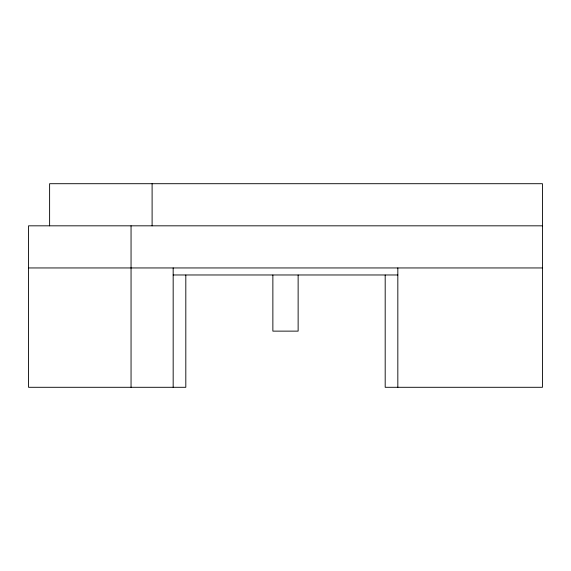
<?xml version="1.0" encoding="UTF-8"?>
<svg xmlns="http://www.w3.org/2000/svg" width="571" height="571" viewBox="0 0 571 571"><rect width="100%" height="100%" fill="white"/><g stroke="black" fill="none" stroke-linecap="round" stroke-linejoin="round"><path stroke-width="0.86" d="M542.45 225.823L28.55 225.823L28.55 387.295L185.811 387.295L185.811 275.072M28.55 267.949L542.45 267.949M173.17 274.972L397.83 274.972M397.83 267.949L397.83 387.295M385.189 275.072L385.189 387.295L542.45 387.295L542.45 183.705L49.613 183.705L49.613 225.823M298.133 275.065L298.133 331.13L272.867 331.13L272.867 275.065M173.17 267.949L173.17 387.295M152.107 183.705L152.107 225.823M131.052 225.823L131.052 387.295"/></g></svg>
